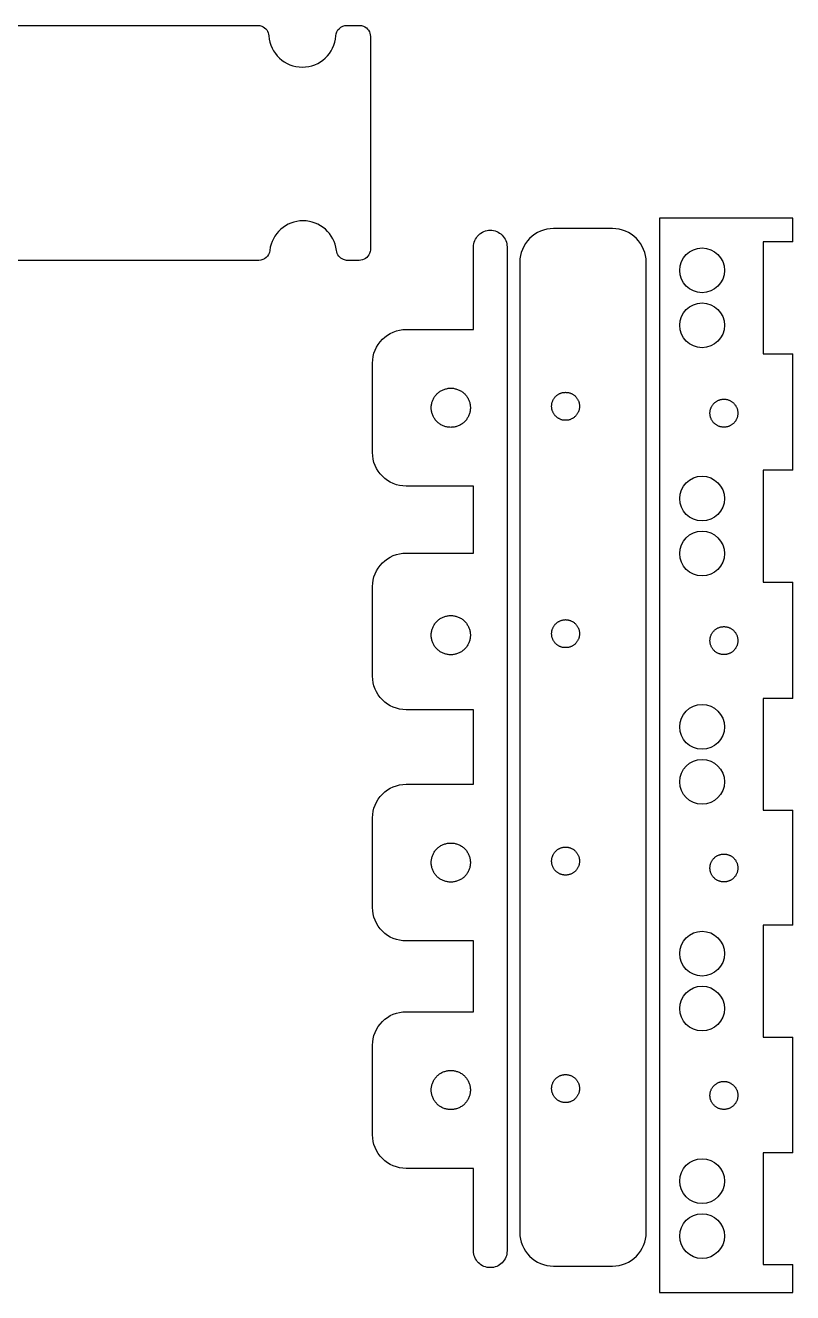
# Model space of a CAD drawing. Extents: x 126 to 271, y 47 to 160.
# Drawn here: x 202.4 to 271, y 47.2 to 160.5 of the extents above; entities that cross this region are included whole.
import ezdxf

# ---------------------------------------------------------------- set-up
doc = ezdxf.new("R2010")
doc.units = 0
doc.header["$MEASUREMENT"] = 0
doc.layers.get('0').update_dxf_attribs({"linetype": 'CONTINUOUS'})
doc.layers.add('LEFT_OLED_HOLDER', color=7, linetype='CONTINUOUS')
doc.layers.add('RIGHT_OLED_HOLDER', color=7, linetype='CONTINUOUS')

msp = doc.modelspace()

# ---------------------------------------------------------------- linework, layer by layer
at = {"color": 7, "linetype": 'CONTINUOUS'}
for p, q in [((268.34, 131.13), (270.98, 131.13)), ((270.98, 120.73), (270.98, 131.13)), ((268.34, 110.73), (270.98, 110.73)), ((270.98, 100.34), (270.98, 110.73)), ((268.34, 90.34), (270.98, 90.34)), ((270.98, 80.08), (270.98, 90.34)), ((268.34, 70.08), (270.98, 70.08)), ((270.98, 59.74), (270.98, 70.08)), ((268.34, 49.74), (270.98, 49.74))]:
    msp.add_line(p, q, dxfattribs=at)
msp.add_lwpolyline([(183.5, 160.47), (223.14, 160.47, -0.094283), (223.51, 160.4, -0.289737), (224.14, 159.54, 0.935414), (230.13, 159.54, -0.394805), (231.12, 160.47), (232.22, 160.47, -0.098491), (232.6, 160.4, -0.303347), (233.22, 159.47), (233.22, 140.47, -0.098491), (233.14, 140.09, -0.303347), (232.22, 139.47), (231.17, 139.47, -0.091117), (230.82, 139.54, -0.279559), (230.18, 140.36, 0.889407), (224.22, 140.36, -0.380365), (223.23, 139.47), (183.5, 139.47, -0.090059)], format="xyb", dxfattribs=at)
for points in [[(270.98, 141.13), (270.98, 143.24), (259.08, 143.24), (259.08, 47.24)], [(270.98, 141.13), (268.34, 141.13), (268.34, 131.13)], [(270.98, 120.73), (268.34, 120.73), (268.34, 110.73)], [(270.98, 100.34), (268.34, 100.34), (268.34, 90.34)], [(270.98, 80.08), (268.34, 80.08), (268.34, 70.08)], [(270.98, 59.74), (268.34, 59.74), (268.34, 49.74)], [(259.08, 47.24), (270.98, 47.24), (270.98, 49.74)]]:
    msp.add_lwpolyline(points, dxfattribs=at)
msp.add_lwpolyline([(245.44, 133.12), (245.44, 119.49), (245.44, 113.13), (245.44, 99.5), (245.44, 92.48), (245.44, 78.85), (245.44, 72.16), (245.44, 58.53), (245.44, 50.97, -0.414214), (243.94, 49.47, -0.414214), (242.44, 50.97), (242.44, 58.34), (236.41, 58.34, -0.414214), (233.41, 61.34), (233.41, 69.34, -0.414214), (236.41, 72.34), (242.44, 72.34), (242.44, 78.66), (236.41, 78.66, -0.414214), (233.41, 81.66), (233.41, 89.66, -0.414214), (236.41, 92.66), (242.44, 92.66), (242.44, 99.32), (236.41, 99.32, -0.414214), (233.41, 102.32), (233.41, 110.32, -0.414214), (236.41, 113.32), (242.44, 113.32), (242.44, 119.3), (236.41, 119.3, -0.414214), (233.41, 122.3), (233.41, 130.3, -0.414214), (236.41, 133.3), (242.44, 133.3), (242.44, 140.67, -0.414214), (243.94, 142.17, -0.414214), (245.44, 140.67)], format="xyb", close=True, dxfattribs=at)
for centre in [(262.88, 138.58), (262.88, 133.67), (262.88, 118.19), (262.88, 113.28), (262.88, 97.79), (262.88, 92.88), (262.88, 77.53), (262.88, 72.62), (262.88, 57.2), (262.88, 52.29)]:
    msp.add_circle(centre, 2, dxfattribs=at)
at = {"layer": 'LEFT_OLED_HOLDER', "linetype": 'CONTINUOUS'}
msp.add_lwpolyline([(249.58, 49.61), (254.88, 49.61, 0.414214), (257.88, 52.61), (257.88, 139.31, 0.414214), (254.88, 142.31), (249.58, 142.31, 0.414214), (246.58, 139.31), (246.58, 52.61, 0.414214)], format="xyb", close=True, dxfattribs=at)
for points in [[(249.42, 126.44), (249.42, 126.49), (249.43, 126.54), (249.43, 126.6), (249.44, 126.65), (249.45, 126.71), (249.46, 126.76), (249.48, 126.81), (249.5, 126.86), (249.52, 126.91), (249.54, 126.96), (249.56, 127.01), (249.59, 127.06), (249.62, 127.11), (249.65, 127.15), (249.68, 127.2), (249.71, 127.24), (249.75, 127.28), (249.79, 127.32), (249.83, 127.36), (249.87, 127.39), (249.91, 127.43), (249.95, 127.46), (250, 127.49), (250.05, 127.52), (250.09, 127.54), (250.14, 127.57), (250.19, 127.59), (250.24, 127.61), (250.29, 127.63), (250.35, 127.64), (250.4, 127.66), (250.45, 127.67), (250.51, 127.67), (250.56, 127.68), (250.62, 127.68), (250.67, 127.69), (250.73, 127.68), (250.78, 127.68), (250.83, 127.67), (250.89, 127.67), (250.94, 127.66), (250.99, 127.64), (251.05, 127.63), (251.1, 127.61), (251.15, 127.59), (251.2, 127.57), (251.25, 127.54), (251.3, 127.52), (251.34, 127.49), (251.39, 127.46), (251.43, 127.43), (251.47, 127.39), (251.52, 127.36), (251.55, 127.32), (251.59, 127.28), (251.63, 127.24), (251.66, 127.2), (251.69, 127.15), (251.72, 127.11), (251.75, 127.06), (251.78, 127.01), (251.8, 126.96), (251.83, 126.91), (251.85, 126.86), (251.86, 126.81), (251.88, 126.76), (251.89, 126.71), (251.9, 126.65), (251.91, 126.6), (251.92, 126.54), (251.92, 126.49), (251.92, 126.44), (251.92, 126.38), (251.92, 126.33), (251.91, 126.27), (251.9, 126.22), (251.89, 126.16), (251.88, 126.11), (251.86, 126.06), (251.85, 126.01), (251.83, 125.96), (251.8, 125.91), (251.78, 125.86), (251.75, 125.81), (251.72, 125.76), (251.69, 125.72), (251.66, 125.67), (251.63, 125.63), (251.59, 125.59), (251.55, 125.55), (251.52, 125.51), (251.47, 125.48), (251.43, 125.44), (251.39, 125.41), (251.34, 125.38), (251.3, 125.35), (251.25, 125.33), (251.2, 125.3), (251.15, 125.28), (251.1, 125.26), (251.05, 125.24), (250.99, 125.23), (250.94, 125.21), (250.89, 125.2), (250.83, 125.2), (250.78, 125.19), (250.73, 125.19), (250.67, 125.19), (250.62, 125.19), (250.56, 125.19), (250.51, 125.2), (250.45, 125.2), (250.4, 125.21), (250.35, 125.23), (250.29, 125.24), (250.24, 125.26), (250.19, 125.28), (250.14, 125.3), (250.09, 125.33), (250.05, 125.35), (250, 125.38), (249.95, 125.41), (249.91, 125.44), (249.87, 125.48), (249.83, 125.51), (249.79, 125.55), (249.75, 125.59), (249.71, 125.63), (249.68, 125.67), (249.65, 125.72), (249.62, 125.76), (249.59, 125.81), (249.56, 125.86), (249.54, 125.91), (249.52, 125.96), (249.5, 126.01), (249.48, 126.06), (249.46, 126.11), (249.45, 126.16), (249.44, 126.22), (249.43, 126.27), (249.43, 126.33), (249.42, 126.38), (249.42, 126.44)], [(263.58, 125.82), (263.58, 125.87), (263.59, 125.93), (263.59, 125.98), (263.6, 126.04), (263.61, 126.09), (263.62, 126.14), (263.64, 126.2), (263.66, 126.25), (263.68, 126.3), (263.7, 126.35), (263.72, 126.4), (263.75, 126.44), (263.78, 126.49), (263.81, 126.54), (263.84, 126.58), (263.87, 126.62), (263.91, 126.66), (263.95, 126.7), (263.99, 126.74), (264.03, 126.78), (264.07, 126.81), (264.11, 126.84), (264.16, 126.87), (264.21, 126.9), (264.25, 126.93), (264.3, 126.95), (264.35, 126.97), (264.4, 126.99), (264.46, 127.01), (264.51, 127.03), (264.56, 127.04), (264.61, 127.05), (264.67, 127.06), (264.72, 127.06), (264.78, 127.07), (264.83, 127.07), (264.89, 127.07), (264.94, 127.06), (264.99, 127.06), (265.05, 127.05), (265.1, 127.04), (265.15, 127.03), (265.21, 127.01), (265.26, 126.99), (265.31, 126.97), (265.36, 126.95), (265.41, 126.93), (265.46, 126.9), (265.5, 126.87), (265.55, 126.84), (265.59, 126.81), (265.63, 126.78), (265.68, 126.74), (265.72, 126.7), (265.75, 126.66), (265.79, 126.62), (265.82, 126.58), (265.86, 126.54), (265.89, 126.49), (265.91, 126.44), (265.94, 126.4), (265.96, 126.35), (265.99, 126.3), (266.01, 126.25), (266.02, 126.2), (266.04, 126.14), (266.05, 126.09), (266.06, 126.04), (266.07, 125.98), (266.08, 125.93), (266.08, 125.87), (266.08, 125.82), (266.08, 125.76), (266.08, 125.71), (266.07, 125.66), (266.06, 125.6), (266.05, 125.55), (266.04, 125.5), (266.02, 125.44), (266.01, 125.39), (265.99, 125.34), (265.96, 125.29), (265.94, 125.24), (265.91, 125.19), (265.89, 125.15), (265.86, 125.1), (265.82, 125.06), (265.79, 125.02), (265.75, 124.97), (265.72, 124.94), (265.68, 124.9), (265.63, 124.86), (265.59, 124.83), (265.55, 124.8), (265.5, 124.77), (265.46, 124.74), (265.41, 124.71), (265.36, 124.69), (265.31, 124.66), (265.26, 124.64), (265.21, 124.63), (265.15, 124.61), (265.1, 124.6), (265.05, 124.59), (264.99, 124.58), (264.94, 124.57), (264.89, 124.57), (264.83, 124.57), (264.78, 124.57), (264.72, 124.57), (264.67, 124.58), (264.61, 124.59), (264.56, 124.6), (264.51, 124.61), (264.46, 124.63), (264.4, 124.64), (264.35, 124.66), (264.3, 124.69), (264.25, 124.71), (264.21, 124.74), (264.16, 124.77), (264.11, 124.8), (264.07, 124.83), (264.03, 124.86), (263.99, 124.9), (263.95, 124.94), (263.91, 124.97), (263.87, 125.02), (263.84, 125.06), (263.81, 125.1), (263.78, 125.15), (263.75, 125.19), (263.72, 125.24), (263.7, 125.29), (263.68, 125.34), (263.66, 125.39), (263.64, 125.44), (263.62, 125.5), (263.61, 125.55), (263.6, 125.6), (263.59, 125.66), (263.59, 125.71), (263.58, 125.76), (263.58, 125.82)], [(249.42, 106.12), (249.42, 106.17), (249.43, 106.22), (249.43, 106.28), (249.44, 106.33), (249.45, 106.39), (249.46, 106.44), (249.48, 106.49), (249.5, 106.54), (249.52, 106.59), (249.54, 106.64), (249.56, 106.69), (249.59, 106.74), (249.62, 106.79), (249.65, 106.83), (249.68, 106.88), (249.71, 106.92), (249.75, 106.96), (249.79, 107), (249.83, 107.04), (249.87, 107.07), (249.91, 107.11), (249.95, 107.14), (250, 107.17), (250.05, 107.2), (250.09, 107.22), (250.14, 107.25), (250.19, 107.27), (250.24, 107.29), (250.29, 107.31), (250.35, 107.32), (250.4, 107.34), (250.45, 107.35), (250.51, 107.35), (250.56, 107.36), (250.62, 107.36), (250.67, 107.37), (250.73, 107.36), (250.78, 107.36), (250.83, 107.35), (250.89, 107.35), (250.94, 107.34), (250.99, 107.32), (251.05, 107.31), (251.1, 107.29), (251.15, 107.27), (251.2, 107.25), (251.25, 107.22), (251.3, 107.2), (251.34, 107.17), (251.39, 107.14), (251.43, 107.11), (251.47, 107.07), (251.52, 107.04), (251.55, 107), (251.59, 106.96), (251.63, 106.92), (251.66, 106.88), (251.69, 106.83), (251.72, 106.79), (251.75, 106.74), (251.78, 106.69), (251.8, 106.64), (251.83, 106.59), (251.85, 106.54), (251.86, 106.49), (251.88, 106.44), (251.89, 106.39), (251.9, 106.33), (251.91, 106.28), (251.92, 106.22), (251.92, 106.17), (251.92, 106.12), (251.92, 106.06), (251.92, 106.01), (251.91, 105.95), (251.9, 105.9), (251.89, 105.84), (251.88, 105.79), (251.86, 105.74), (251.85, 105.69), (251.83, 105.64), (251.8, 105.59), (251.78, 105.54), (251.75, 105.49), (251.72, 105.44), (251.69, 105.4), (251.66, 105.35), (251.63, 105.31), (251.59, 105.27), (251.55, 105.23), (251.52, 105.19), (251.47, 105.16), (251.43, 105.12), (251.39, 105.09), (251.34, 105.06), (251.3, 105.03), (251.25, 105.01), (251.2, 104.98), (251.15, 104.96), (251.1, 104.94), (251.05, 104.92), (250.99, 104.91), (250.94, 104.89), (250.89, 104.88), (250.83, 104.88), (250.78, 104.87), (250.73, 104.87), (250.67, 104.87), (250.62, 104.87), (250.56, 104.87), (250.51, 104.88), (250.45, 104.88), (250.4, 104.89), (250.35, 104.91), (250.29, 104.92), (250.24, 104.94), (250.19, 104.96), (250.14, 104.98), (250.09, 105.01), (250.05, 105.03), (250, 105.06), (249.95, 105.09), (249.91, 105.12), (249.87, 105.16), (249.83, 105.19), (249.79, 105.23), (249.75, 105.27), (249.71, 105.31), (249.68, 105.35), (249.65, 105.4), (249.62, 105.44), (249.59, 105.49), (249.56, 105.54), (249.54, 105.59), (249.52, 105.64), (249.5, 105.69), (249.48, 105.74), (249.46, 105.79), (249.45, 105.84), (249.44, 105.9), (249.43, 105.95), (249.43, 106.01), (249.42, 106.06), (249.42, 106.12)], [(263.58, 105.5), (263.58, 105.55), (263.59, 105.61), (263.59, 105.66), (263.6, 105.72), (263.61, 105.77), (263.62, 105.82), (263.64, 105.88), (263.66, 105.93), (263.68, 105.98), (263.7, 106.03), (263.72, 106.08), (263.75, 106.12), (263.78, 106.17), (263.81, 106.22), (263.84, 106.26), (263.87, 106.3), (263.91, 106.34), (263.95, 106.38), (263.99, 106.42), (264.03, 106.46), (264.07, 106.49), (264.11, 106.52), (264.16, 106.55), (264.21, 106.58), (264.25, 106.61), (264.3, 106.63), (264.35, 106.65), (264.4, 106.67), (264.46, 106.69), (264.51, 106.71), (264.56, 106.72), (264.61, 106.73), (264.67, 106.74), (264.72, 106.74), (264.78, 106.75), (264.83, 106.75), (264.89, 106.75), (264.94, 106.74), (264.99, 106.74), (265.05, 106.73), (265.1, 106.72), (265.15, 106.71), (265.21, 106.69), (265.26, 106.67), (265.31, 106.65), (265.36, 106.63), (265.41, 106.61), (265.46, 106.58), (265.5, 106.55), (265.55, 106.52), (265.59, 106.49), (265.63, 106.46), (265.68, 106.42), (265.72, 106.38), (265.75, 106.34), (265.79, 106.3), (265.82, 106.26), (265.86, 106.22), (265.89, 106.17), (265.91, 106.12), (265.94, 106.08), (265.96, 106.03), (265.99, 105.98), (266.01, 105.93), (266.02, 105.88), (266.04, 105.82), (266.05, 105.77), (266.06, 105.72), (266.07, 105.66), (266.08, 105.61), (266.08, 105.55), (266.08, 105.5), (266.08, 105.44), (266.08, 105.39), (266.07, 105.34), (266.06, 105.28), (266.05, 105.23), (266.04, 105.18), (266.02, 105.12), (266.01, 105.07), (265.99, 105.02), (265.96, 104.97), (265.94, 104.92), (265.91, 104.87), (265.89, 104.83), (265.86, 104.78), (265.82, 104.74), (265.79, 104.7), (265.75, 104.65), (265.72, 104.62), (265.68, 104.58), (265.63, 104.54), (265.59, 104.51), (265.55, 104.48), (265.5, 104.45), (265.46, 104.42), (265.41, 104.39), (265.36, 104.37), (265.31, 104.34), (265.26, 104.32), (265.21, 104.31), (265.15, 104.29), (265.1, 104.28), (265.05, 104.27), (264.99, 104.26), (264.94, 104.25), (264.89, 104.25), (264.83, 104.25), (264.78, 104.25), (264.72, 104.25), (264.67, 104.26), (264.61, 104.27), (264.56, 104.28), (264.51, 104.29), (264.46, 104.31), (264.4, 104.32), (264.35, 104.34), (264.3, 104.37), (264.25, 104.39), (264.21, 104.42), (264.16, 104.45), (264.11, 104.48), (264.07, 104.51), (264.03, 104.54), (263.99, 104.58), (263.95, 104.62), (263.91, 104.65), (263.87, 104.7), (263.84, 104.74), (263.81, 104.78), (263.78, 104.83), (263.75, 104.87), (263.72, 104.92), (263.7, 104.97), (263.68, 105.02), (263.66, 105.07), (263.64, 105.12), (263.62, 105.18), (263.61, 105.23), (263.6, 105.28), (263.59, 105.34), (263.59, 105.39), (263.58, 105.44), (263.58, 105.5)], [(249.42, 85.8), (249.42, 85.85), (249.43, 85.9), (249.43, 85.96), (249.44, 86.01), (249.45, 86.07), (249.46, 86.12), (249.48, 86.17), (249.5, 86.22), (249.52, 86.27), (249.54, 86.32), (249.56, 86.37), (249.59, 86.42), (249.62, 86.47), (249.65, 86.51), (249.68, 86.56), (249.71, 86.6), (249.75, 86.64), (249.79, 86.68), (249.83, 86.72), (249.87, 86.75), (249.91, 86.79), (249.95, 86.82), (250, 86.85), (250.05, 86.88), (250.09, 86.9), (250.14, 86.93), (250.19, 86.95), (250.24, 86.97), (250.29, 86.99), (250.35, 87), (250.4, 87.02), (250.45, 87.03), (250.51, 87.03), (250.56, 87.04), (250.62, 87.04), (250.67, 87.05), (250.73, 87.04), (250.78, 87.04), (250.83, 87.03), (250.89, 87.03), (250.94, 87.02), (250.99, 87), (251.05, 86.99), (251.1, 86.97), (251.15, 86.95), (251.2, 86.93), (251.25, 86.9), (251.3, 86.88), (251.34, 86.85), (251.39, 86.82), (251.43, 86.79), (251.47, 86.75), (251.52, 86.72), (251.55, 86.68), (251.59, 86.64), (251.63, 86.6), (251.66, 86.56), (251.69, 86.51), (251.72, 86.47), (251.75, 86.42), (251.78, 86.37), (251.8, 86.32), (251.83, 86.27), (251.85, 86.22), (251.86, 86.17), (251.88, 86.12), (251.89, 86.07), (251.9, 86.01), (251.91, 85.96), (251.92, 85.9), (251.92, 85.85), (251.92, 85.8), (251.92, 85.74), (251.92, 85.69), (251.91, 85.63), (251.9, 85.58), (251.89, 85.52), (251.88, 85.47), (251.86, 85.42), (251.85, 85.37), (251.83, 85.32), (251.8, 85.27), (251.78, 85.22), (251.75, 85.17), (251.72, 85.12), (251.69, 85.08), (251.66, 85.03), (251.63, 84.99), (251.59, 84.95), (251.55, 84.91), (251.52, 84.87), (251.47, 84.84), (251.43, 84.8), (251.39, 84.77), (251.34, 84.74), (251.3, 84.71), (251.25, 84.69), (251.2, 84.66), (251.15, 84.64), (251.1, 84.62), (251.05, 84.6), (250.99, 84.59), (250.94, 84.57), (250.89, 84.56), (250.83, 84.56), (250.78, 84.55), (250.73, 84.55), (250.67, 84.55), (250.62, 84.55), (250.56, 84.55), (250.51, 84.56), (250.45, 84.56), (250.4, 84.57), (250.35, 84.59), (250.29, 84.6), (250.24, 84.62), (250.19, 84.64), (250.14, 84.66), (250.09, 84.69), (250.05, 84.71), (250, 84.74), (249.95, 84.77), (249.91, 84.8), (249.87, 84.84), (249.83, 84.87), (249.79, 84.91), (249.75, 84.95), (249.71, 84.99), (249.68, 85.03), (249.65, 85.08), (249.62, 85.12), (249.59, 85.17), (249.56, 85.22), (249.54, 85.27), (249.52, 85.32), (249.5, 85.37), (249.48, 85.42), (249.46, 85.47), (249.45, 85.52), (249.44, 85.58), (249.43, 85.63), (249.43, 85.69), (249.42, 85.74), (249.42, 85.8)], [(263.58, 85.18), (263.58, 85.23), (263.59, 85.29), (263.59, 85.34), (263.6, 85.4), (263.61, 85.45), (263.62, 85.5), (263.64, 85.56), (263.66, 85.61), (263.68, 85.66), (263.7, 85.71), (263.72, 85.76), (263.75, 85.8), (263.78, 85.85), (263.81, 85.9), (263.84, 85.94), (263.87, 85.98), (263.91, 86.02), (263.95, 86.06), (263.99, 86.1), (264.03, 86.14), (264.07, 86.17), (264.11, 86.2), (264.16, 86.23), (264.21, 86.26), (264.25, 86.29), (264.3, 86.31), (264.35, 86.33), (264.4, 86.35), (264.46, 86.37), (264.51, 86.39), (264.56, 86.4), (264.61, 86.41), (264.67, 86.42), (264.72, 86.42), (264.78, 86.43), (264.83, 86.43), (264.89, 86.43), (264.94, 86.42), (264.99, 86.42), (265.05, 86.41), (265.1, 86.4), (265.15, 86.39), (265.21, 86.37), (265.26, 86.35), (265.31, 86.33), (265.36, 86.31), (265.41, 86.29), (265.46, 86.26), (265.5, 86.23), (265.55, 86.2), (265.59, 86.17), (265.63, 86.14), (265.68, 86.1), (265.72, 86.06), (265.75, 86.02), (265.79, 85.98), (265.82, 85.94), (265.86, 85.9), (265.89, 85.85), (265.91, 85.8), (265.94, 85.76), (265.96, 85.71), (265.99, 85.66), (266.01, 85.61), (266.02, 85.56), (266.04, 85.5), (266.05, 85.45), (266.06, 85.4), (266.07, 85.34), (266.08, 85.29), (266.08, 85.23), (266.08, 85.18), (266.08, 85.12), (266.08, 85.07), (266.07, 85.02), (266.06, 84.96), (266.05, 84.91), (266.04, 84.86), (266.02, 84.8), (266.01, 84.75), (265.99, 84.7), (265.96, 84.65), (265.94, 84.6), (265.91, 84.55), (265.89, 84.51), (265.86, 84.46), (265.82, 84.42), (265.79, 84.38), (265.75, 84.33), (265.72, 84.3), (265.68, 84.26), (265.63, 84.22), (265.59, 84.19), (265.55, 84.16), (265.5, 84.13), (265.46, 84.1), (265.41, 84.07), (265.36, 84.05), (265.31, 84.02), (265.26, 84), (265.21, 83.99), (265.15, 83.97), (265.1, 83.96), (265.05, 83.95), (264.99, 83.94), (264.94, 83.93), (264.89, 83.93), (264.83, 83.93), (264.78, 83.93), (264.72, 83.93), (264.67, 83.94), (264.61, 83.95), (264.56, 83.96), (264.51, 83.97), (264.46, 83.99), (264.4, 84), (264.35, 84.02), (264.3, 84.05), (264.25, 84.07), (264.21, 84.1), (264.16, 84.13), (264.11, 84.16), (264.07, 84.19), (264.03, 84.22), (263.99, 84.26), (263.95, 84.3), (263.91, 84.33), (263.87, 84.38), (263.84, 84.42), (263.81, 84.46), (263.78, 84.51), (263.75, 84.55), (263.72, 84.6), (263.7, 84.65), (263.68, 84.7), (263.66, 84.75), (263.64, 84.8), (263.62, 84.86), (263.61, 84.91), (263.6, 84.96), (263.59, 85.02), (263.59, 85.07), (263.58, 85.12), (263.58, 85.18)], [(249.42, 65.48), (249.42, 65.53), (249.43, 65.58), (249.43, 65.64), (249.44, 65.69), (249.45, 65.75), (249.46, 65.8), (249.48, 65.85), (249.5, 65.9), (249.52, 65.95), (249.54, 66), (249.56, 66.05), (249.59, 66.1), (249.62, 66.15), (249.65, 66.19), (249.68, 66.24), (249.71, 66.28), (249.75, 66.32), (249.79, 66.36), (249.83, 66.4), (249.87, 66.43), (249.91, 66.47), (249.95, 66.5), (250, 66.53), (250.05, 66.56), (250.09, 66.58), (250.14, 66.61), (250.19, 66.63), (250.24, 66.65), (250.29, 66.67), (250.35, 66.68), (250.4, 66.7), (250.45, 66.71), (250.51, 66.71), (250.56, 66.72), (250.62, 66.72), (250.67, 66.73), (250.73, 66.72), (250.78, 66.72), (250.83, 66.71), (250.89, 66.71), (250.94, 66.7), (250.99, 66.68), (251.05, 66.67), (251.1, 66.65), (251.15, 66.63), (251.2, 66.61), (251.25, 66.58), (251.3, 66.56), (251.34, 66.53), (251.39, 66.5), (251.43, 66.47), (251.47, 66.43), (251.52, 66.4), (251.55, 66.36), (251.59, 66.32), (251.63, 66.28), (251.66, 66.24), (251.69, 66.19), (251.72, 66.15), (251.75, 66.1), (251.78, 66.05), (251.8, 66), (251.83, 65.95), (251.85, 65.9), (251.86, 65.85), (251.88, 65.8), (251.89, 65.75), (251.9, 65.69), (251.91, 65.64), (251.92, 65.58), (251.92, 65.53), (251.92, 65.48), (251.92, 65.42), (251.92, 65.37), (251.91, 65.31), (251.9, 65.26), (251.89, 65.2), (251.88, 65.15), (251.86, 65.1), (251.85, 65.05), (251.83, 65), (251.8, 64.95), (251.78, 64.9), (251.75, 64.85), (251.72, 64.8), (251.69, 64.76), (251.66, 64.71), (251.63, 64.67), (251.59, 64.63), (251.55, 64.59), (251.52, 64.55), (251.47, 64.52), (251.43, 64.48), (251.39, 64.45), (251.34, 64.42), (251.3, 64.39), (251.25, 64.37), (251.2, 64.34), (251.15, 64.32), (251.1, 64.3), (251.05, 64.28), (250.99, 64.27), (250.94, 64.25), (250.89, 64.24), (250.83, 64.24), (250.78, 64.23), (250.73, 64.23), (250.67, 64.23), (250.62, 64.23), (250.56, 64.23), (250.51, 64.24), (250.45, 64.24), (250.4, 64.25), (250.35, 64.27), (250.29, 64.28), (250.24, 64.3), (250.19, 64.32), (250.14, 64.34), (250.09, 64.37), (250.05, 64.39), (250, 64.42), (249.95, 64.45), (249.91, 64.48), (249.87, 64.52), (249.83, 64.55), (249.79, 64.59), (249.75, 64.63), (249.71, 64.67), (249.68, 64.71), (249.65, 64.76), (249.62, 64.8), (249.59, 64.85), (249.56, 64.9), (249.54, 64.95), (249.52, 65), (249.5, 65.05), (249.48, 65.1), (249.46, 65.15), (249.45, 65.2), (249.44, 65.26), (249.43, 65.31), (249.43, 65.37), (249.42, 65.42), (249.42, 65.48)], [(263.58, 64.86), (263.58, 64.91), (263.59, 64.97), (263.59, 65.02), (263.6, 65.08), (263.61, 65.13), (263.62, 65.18), (263.64, 65.24), (263.66, 65.29), (263.68, 65.34), (263.7, 65.39), (263.72, 65.44), (263.75, 65.48), (263.78, 65.53), (263.81, 65.58), (263.84, 65.62), (263.87, 65.66), (263.91, 65.7), (263.95, 65.74), (263.99, 65.78), (264.03, 65.82), (264.07, 65.85), (264.11, 65.88), (264.16, 65.91), (264.21, 65.94), (264.25, 65.97), (264.3, 65.99), (264.35, 66.01), (264.4, 66.03), (264.46, 66.05), (264.51, 66.07), (264.56, 66.08), (264.61, 66.09), (264.67, 66.1), (264.72, 66.1), (264.78, 66.11), (264.83, 66.11), (264.89, 66.11), (264.94, 66.1), (264.99, 66.1), (265.05, 66.09), (265.1, 66.08), (265.15, 66.07), (265.21, 66.05), (265.26, 66.03), (265.31, 66.01), (265.36, 65.99), (265.41, 65.97), (265.46, 65.94), (265.5, 65.91), (265.55, 65.88), (265.59, 65.85), (265.63, 65.82), (265.68, 65.78), (265.72, 65.74), (265.75, 65.7), (265.79, 65.66), (265.82, 65.62), (265.86, 65.58), (265.89, 65.53), (265.91, 65.48), (265.94, 65.44), (265.96, 65.39), (265.99, 65.34), (266.01, 65.29), (266.02, 65.24), (266.04, 65.18), (266.05, 65.13), (266.06, 65.08), (266.07, 65.02), (266.08, 64.97), (266.08, 64.91), (266.08, 64.86), (266.08, 64.8), (266.08, 64.75), (266.07, 64.7), (266.06, 64.64), (266.05, 64.59), (266.04, 64.54), (266.02, 64.48), (266.01, 64.43), (265.99, 64.38), (265.96, 64.33), (265.94, 64.28), (265.91, 64.23), (265.89, 64.19), (265.86, 64.14), (265.82, 64.1), (265.79, 64.06), (265.75, 64.01), (265.72, 63.98), (265.68, 63.94), (265.63, 63.9), (265.59, 63.87), (265.55, 63.84), (265.5, 63.81), (265.46, 63.78), (265.41, 63.75), (265.36, 63.73), (265.31, 63.7), (265.26, 63.68), (265.21, 63.67), (265.15, 63.65), (265.1, 63.64), (265.05, 63.63), (264.99, 63.62), (264.94, 63.61), (264.89, 63.61), (264.83, 63.61), (264.78, 63.61), (264.72, 63.61), (264.67, 63.62), (264.61, 63.63), (264.56, 63.64), (264.51, 63.65), (264.46, 63.67), (264.4, 63.68), (264.35, 63.7), (264.3, 63.73), (264.25, 63.75), (264.21, 63.78), (264.16, 63.81), (264.11, 63.84), (264.07, 63.87), (264.03, 63.9), (263.99, 63.94), (263.95, 63.98), (263.91, 64.01), (263.87, 64.06), (263.84, 64.1), (263.81, 64.14), (263.78, 64.19), (263.75, 64.23), (263.72, 64.28), (263.7, 64.33), (263.68, 64.38), (263.66, 64.43), (263.64, 64.48), (263.62, 64.54), (263.61, 64.59), (263.6, 64.64), (263.59, 64.7), (263.59, 64.75), (263.58, 64.8), (263.58, 64.86)]]:
    msp.add_lwpolyline(points, dxfattribs=at)
at = {"layer": 'RIGHT_OLED_HOLDER', "linetype": 'CONTINUOUS'}
for points in [[(238.66, 126.3), (238.66, 126.38), (238.66, 126.46), (238.67, 126.53), (238.68, 126.61), (238.7, 126.68), (238.72, 126.76), (238.74, 126.83), (238.76, 126.9), (238.79, 126.97), (238.82, 127.04), (238.86, 127.11), (238.89, 127.18), (238.93, 127.24), (238.97, 127.31), (239.02, 127.37), (239.07, 127.43), (239.12, 127.49), (239.17, 127.54), (239.23, 127.59), (239.28, 127.64), (239.34, 127.69), (239.4, 127.74), (239.47, 127.78), (239.53, 127.82), (239.6, 127.86), (239.67, 127.89), (239.74, 127.92), (239.81, 127.95), (239.88, 127.97), (239.95, 127.99), (240.03, 128.01), (240.1, 128.03), (240.18, 128.04), (240.26, 128.05), (240.33, 128.05), (240.41, 128.05), (240.48, 128.05), (240.56, 128.05), (240.64, 128.04), (240.71, 128.03), (240.79, 128.01), (240.86, 127.99), (240.93, 127.97), (241.01, 127.95), (241.08, 127.92), (241.15, 127.89), (241.22, 127.86), (241.28, 127.82), (241.35, 127.78), (241.41, 127.74), (241.47, 127.69), (241.53, 127.64), (241.59, 127.59), (241.65, 127.54), (241.7, 127.49), (241.75, 127.43), (241.8, 127.37), (241.84, 127.31), (241.88, 127.24), (241.92, 127.18), (241.96, 127.11), (241.99, 127.04), (242.02, 126.97), (242.05, 126.9), (242.08, 126.83), (242.1, 126.76), (242.12, 126.68), (242.13, 126.61), (242.14, 126.53), (242.15, 126.46), (242.16, 126.38), (242.16, 126.3), (242.16, 126.23), (242.15, 126.15), (242.14, 126.08), (242.13, 126), (242.12, 125.92), (242.1, 125.85), (242.08, 125.78), (242.05, 125.71), (242.02, 125.63), (241.99, 125.56), (241.96, 125.5), (241.92, 125.43), (241.88, 125.36), (241.84, 125.3), (241.8, 125.24), (241.75, 125.18), (241.7, 125.12), (241.65, 125.07), (241.59, 125.01), (241.53, 124.96), (241.47, 124.92), (241.41, 124.87), (241.35, 124.83), (241.28, 124.79), (241.22, 124.75), (241.15, 124.72), (241.08, 124.69), (241.01, 124.66), (240.93, 124.63), (240.86, 124.61), (240.79, 124.6), (240.71, 124.58), (240.64, 124.57), (240.56, 124.56), (240.48, 124.56), (240.41, 124.55), (240.33, 124.56), (240.26, 124.56), (240.18, 124.57), (240.1, 124.58), (240.03, 124.6), (239.95, 124.61), (239.88, 124.63), (239.81, 124.66), (239.74, 124.69), (239.67, 124.72), (239.6, 124.75), (239.53, 124.79), (239.47, 124.83), (239.4, 124.87), (239.34, 124.92), (239.28, 124.96), (239.23, 125.01), (239.17, 125.07), (239.12, 125.12), (239.07, 125.18), (239.02, 125.24), (238.97, 125.3), (238.93, 125.36), (238.89, 125.43), (238.86, 125.5), (238.82, 125.56), (238.79, 125.63), (238.76, 125.71), (238.74, 125.78), (238.72, 125.85), (238.7, 125.92), (238.68, 126), (238.67, 126.08), (238.66, 126.15), (238.66, 126.23), (238.66, 126.3)], [(238.66, 105.98), (238.66, 106.06), (238.66, 106.14), (238.67, 106.21), (238.68, 106.29), (238.7, 106.36), (238.72, 106.44), (238.74, 106.51), (238.76, 106.58), (238.79, 106.65), (238.82, 106.72), (238.86, 106.79), (238.89, 106.86), (238.93, 106.92), (238.97, 106.99), (239.02, 107.05), (239.07, 107.11), (239.12, 107.17), (239.17, 107.22), (239.23, 107.27), (239.28, 107.32), (239.34, 107.37), (239.4, 107.42), (239.47, 107.46), (239.53, 107.5), (239.6, 107.54), (239.67, 107.57), (239.74, 107.6), (239.81, 107.63), (239.88, 107.65), (239.95, 107.67), (240.03, 107.69), (240.1, 107.71), (240.18, 107.72), (240.26, 107.73), (240.33, 107.73), (240.41, 107.73), (240.48, 107.73), (240.56, 107.73), (240.64, 107.72), (240.71, 107.71), (240.79, 107.69), (240.86, 107.67), (240.93, 107.65), (241.01, 107.63), (241.08, 107.6), (241.15, 107.57), (241.22, 107.54), (241.28, 107.5), (241.35, 107.46), (241.41, 107.42), (241.47, 107.37), (241.53, 107.32), (241.59, 107.27), (241.65, 107.22), (241.7, 107.17), (241.75, 107.11), (241.8, 107.05), (241.84, 106.99), (241.88, 106.92), (241.92, 106.86), (241.96, 106.79), (241.99, 106.72), (242.02, 106.65), (242.05, 106.58), (242.08, 106.51), (242.1, 106.44), (242.12, 106.36), (242.13, 106.29), (242.14, 106.21), (242.15, 106.14), (242.16, 106.06), (242.16, 105.98), (242.16, 105.91), (242.15, 105.83), (242.14, 105.76), (242.13, 105.68), (242.12, 105.6), (242.1, 105.53), (242.08, 105.46), (242.05, 105.39), (242.02, 105.31), (241.99, 105.24), (241.96, 105.18), (241.92, 105.11), (241.88, 105.04), (241.84, 104.98), (241.8, 104.92), (241.75, 104.86), (241.7, 104.8), (241.65, 104.75), (241.59, 104.69), (241.53, 104.64), (241.47, 104.6), (241.41, 104.55), (241.35, 104.51), (241.28, 104.47), (241.22, 104.43), (241.15, 104.4), (241.08, 104.37), (241.01, 104.34), (240.93, 104.31), (240.86, 104.29), (240.79, 104.28), (240.71, 104.26), (240.64, 104.25), (240.56, 104.24), (240.48, 104.24), (240.41, 104.23), (240.33, 104.24), (240.26, 104.24), (240.18, 104.25), (240.1, 104.26), (240.03, 104.28), (239.95, 104.29), (239.88, 104.31), (239.81, 104.34), (239.74, 104.37), (239.67, 104.4), (239.6, 104.43), (239.53, 104.47), (239.47, 104.51), (239.4, 104.55), (239.34, 104.6), (239.28, 104.64), (239.23, 104.69), (239.17, 104.75), (239.12, 104.8), (239.07, 104.86), (239.02, 104.92), (238.97, 104.98), (238.93, 105.04), (238.89, 105.11), (238.86, 105.18), (238.82, 105.24), (238.79, 105.31), (238.76, 105.39), (238.74, 105.46), (238.72, 105.53), (238.7, 105.6), (238.68, 105.68), (238.67, 105.76), (238.66, 105.83), (238.66, 105.91), (238.66, 105.98)], [(238.66, 85.66), (238.66, 85.74), (238.66, 85.82), (238.67, 85.89), (238.68, 85.97), (238.7, 86.04), (238.72, 86.12), (238.74, 86.19), (238.76, 86.26), (238.79, 86.33), (238.82, 86.4), (238.86, 86.47), (238.89, 86.54), (238.93, 86.6), (238.97, 86.67), (239.02, 86.73), (239.07, 86.79), (239.12, 86.85), (239.17, 86.9), (239.23, 86.95), (239.28, 87), (239.34, 87.05), (239.4, 87.1), (239.47, 87.14), (239.53, 87.18), (239.6, 87.22), (239.67, 87.25), (239.74, 87.28), (239.81, 87.31), (239.88, 87.33), (239.95, 87.35), (240.03, 87.37), (240.1, 87.39), (240.18, 87.4), (240.26, 87.41), (240.33, 87.41), (240.41, 87.41), (240.48, 87.41), (240.56, 87.41), (240.64, 87.4), (240.71, 87.39), (240.79, 87.37), (240.86, 87.35), (240.93, 87.33), (241.01, 87.31), (241.08, 87.28), (241.15, 87.25), (241.22, 87.22), (241.28, 87.18), (241.35, 87.14), (241.41, 87.1), (241.47, 87.05), (241.53, 87), (241.59, 86.95), (241.65, 86.9), (241.7, 86.85), (241.75, 86.79), (241.8, 86.73), (241.84, 86.67), (241.88, 86.6), (241.92, 86.54), (241.96, 86.47), (241.99, 86.4), (242.02, 86.33), (242.05, 86.26), (242.08, 86.19), (242.1, 86.12), (242.12, 86.04), (242.13, 85.97), (242.14, 85.89), (242.15, 85.82), (242.16, 85.74), (242.16, 85.66), (242.16, 85.59), (242.15, 85.51), (242.14, 85.44), (242.13, 85.36), (242.12, 85.28), (242.1, 85.21), (242.08, 85.14), (242.05, 85.07), (242.02, 84.99), (241.99, 84.92), (241.96, 84.86), (241.92, 84.79), (241.88, 84.72), (241.84, 84.66), (241.8, 84.6), (241.75, 84.54), (241.7, 84.48), (241.65, 84.43), (241.59, 84.37), (241.53, 84.32), (241.47, 84.28), (241.41, 84.23), (241.35, 84.19), (241.28, 84.15), (241.22, 84.11), (241.15, 84.08), (241.08, 84.05), (241.01, 84.02), (240.93, 83.99), (240.86, 83.97), (240.79, 83.96), (240.71, 83.94), (240.64, 83.93), (240.56, 83.92), (240.48, 83.92), (240.41, 83.91), (240.33, 83.92), (240.26, 83.92), (240.18, 83.93), (240.1, 83.94), (240.03, 83.96), (239.95, 83.97), (239.88, 83.99), (239.81, 84.02), (239.74, 84.05), (239.67, 84.08), (239.6, 84.11), (239.53, 84.15), (239.47, 84.19), (239.4, 84.23), (239.34, 84.28), (239.28, 84.32), (239.23, 84.37), (239.17, 84.43), (239.12, 84.48), (239.07, 84.54), (239.02, 84.6), (238.97, 84.66), (238.93, 84.72), (238.89, 84.79), (238.86, 84.86), (238.82, 84.92), (238.79, 84.99), (238.76, 85.07), (238.74, 85.14), (238.72, 85.21), (238.7, 85.28), (238.68, 85.36), (238.67, 85.44), (238.66, 85.51), (238.66, 85.59), (238.66, 85.66)], [(238.66, 65.34), (238.66, 65.42), (238.66, 65.5), (238.67, 65.57), (238.68, 65.65), (238.7, 65.72), (238.72, 65.8), (238.74, 65.87), (238.76, 65.94), (238.79, 66.01), (238.82, 66.08), (238.86, 66.15), (238.89, 66.22), (238.93, 66.28), (238.97, 66.35), (239.02, 66.41), (239.07, 66.47), (239.12, 66.53), (239.17, 66.58), (239.23, 66.63), (239.28, 66.68), (239.34, 66.73), (239.4, 66.78), (239.47, 66.82), (239.53, 66.86), (239.6, 66.9), (239.67, 66.93), (239.74, 66.96), (239.81, 66.99), (239.88, 67.01), (239.95, 67.03), (240.03, 67.05), (240.1, 67.07), (240.18, 67.08), (240.26, 67.09), (240.33, 67.09), (240.41, 67.09), (240.48, 67.09), (240.56, 67.09), (240.64, 67.08), (240.71, 67.07), (240.79, 67.05), (240.86, 67.03), (240.93, 67.01), (241.01, 66.99), (241.08, 66.96), (241.15, 66.93), (241.22, 66.9), (241.28, 66.86), (241.35, 66.82), (241.41, 66.78), (241.47, 66.73), (241.53, 66.68), (241.59, 66.63), (241.65, 66.58), (241.7, 66.53), (241.75, 66.47), (241.8, 66.41), (241.84, 66.35), (241.88, 66.28), (241.92, 66.22), (241.96, 66.15), (241.99, 66.08), (242.02, 66.01), (242.05, 65.94), (242.08, 65.87), (242.1, 65.8), (242.12, 65.72), (242.13, 65.65), (242.14, 65.57), (242.15, 65.5), (242.16, 65.42), (242.16, 65.34), (242.16, 65.27), (242.15, 65.19), (242.14, 65.12), (242.13, 65.04), (242.12, 64.96), (242.1, 64.89), (242.08, 64.82), (242.05, 64.75), (242.02, 64.67), (241.99, 64.6), (241.96, 64.54), (241.92, 64.47), (241.88, 64.4), (241.84, 64.34), (241.8, 64.28), (241.75, 64.22), (241.7, 64.16), (241.65, 64.11), (241.59, 64.05), (241.53, 64), (241.47, 63.96), (241.41, 63.91), (241.35, 63.87), (241.28, 63.83), (241.22, 63.79), (241.15, 63.76), (241.08, 63.73), (241.01, 63.7), (240.93, 63.67), (240.86, 63.65), (240.79, 63.64), (240.71, 63.62), (240.64, 63.61), (240.56, 63.6), (240.48, 63.6), (240.41, 63.59), (240.33, 63.6), (240.26, 63.6), (240.18, 63.61), (240.1, 63.62), (240.03, 63.64), (239.95, 63.65), (239.88, 63.67), (239.81, 63.7), (239.74, 63.73), (239.67, 63.76), (239.6, 63.79), (239.53, 63.83), (239.47, 63.87), (239.4, 63.91), (239.34, 63.96), (239.28, 64), (239.23, 64.05), (239.17, 64.11), (239.12, 64.16), (239.07, 64.22), (239.02, 64.28), (238.97, 64.34), (238.93, 64.4), (238.89, 64.47), (238.86, 64.54), (238.82, 64.6), (238.79, 64.67), (238.76, 64.75), (238.74, 64.82), (238.72, 64.89), (238.7, 64.96), (238.68, 65.04), (238.67, 65.12), (238.66, 65.19), (238.66, 65.27), (238.66, 65.34)]]:
    msp.add_lwpolyline(points, dxfattribs=at)

doc.saveas('drawing.dxf')
